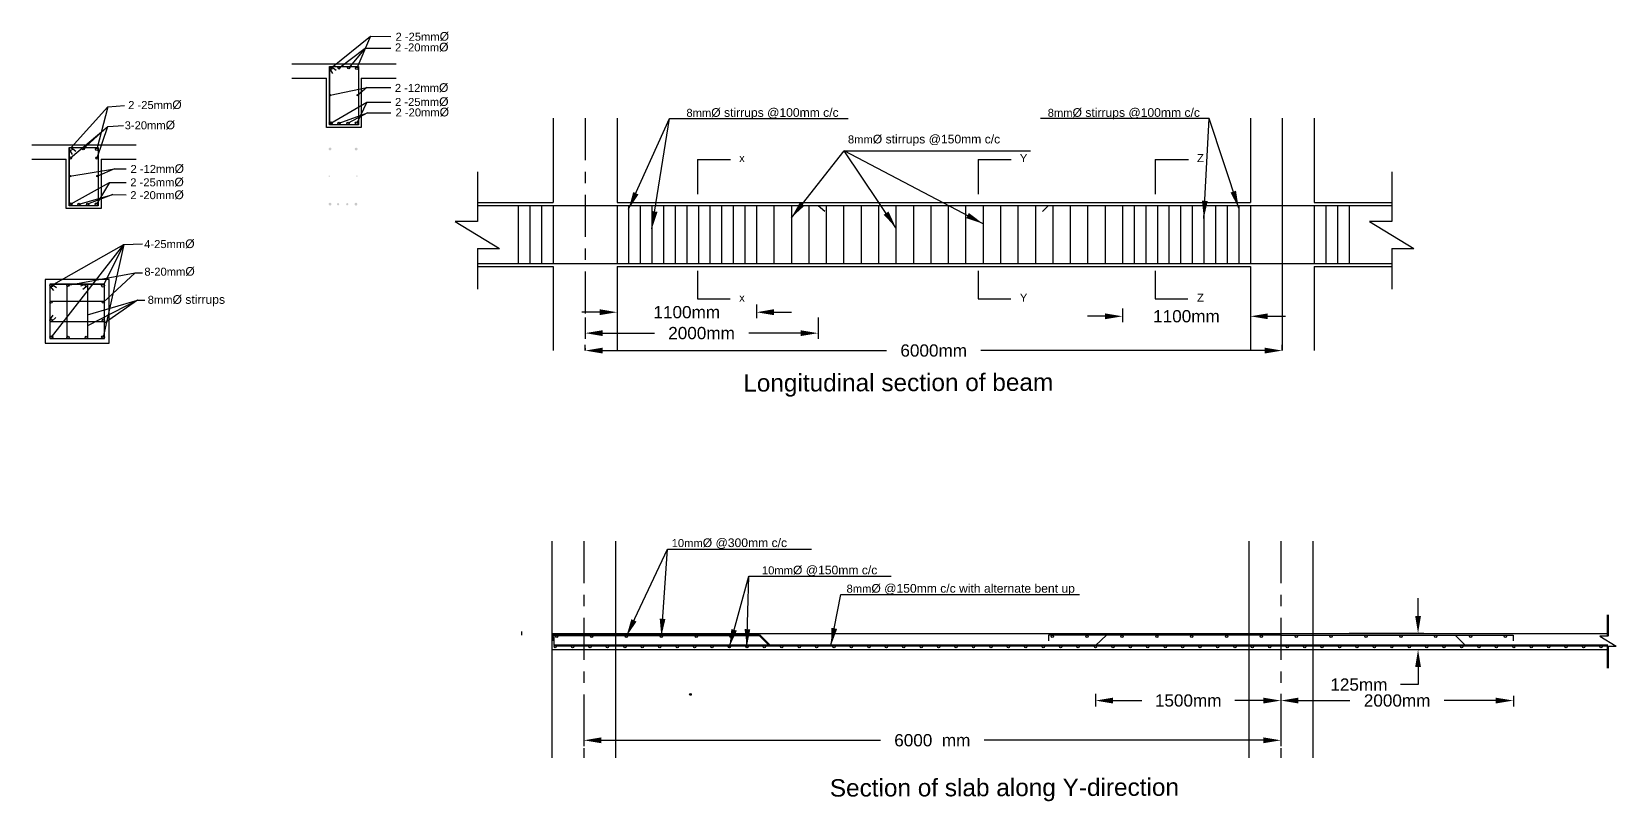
# Model space of a CAD drawing. Header units: metres. Extents: x 3 to 189, y -54 to 67.
# Drawn here: x 5.18 to 18.82, y -0.18 to 6.44 of the extents above; entities that cross this region are included whole.
import ezdxf

# ---------------------------------------------------------------- set-up
doc = ezdxf.new("R2010")
doc.units = ezdxf.units.M
doc.header["$LTSCALE"] = 0.015
doc.header["$MEASUREMENT"] = 0
doc.linetypes.add('ACAD_ISO04W100', pattern=[30, 24, -3, 0, -3])
doc.styles.get("Standard").update_dxf_attribs({"font": 'arial.ttf'})
doc.dimstyles.get("Standard").update_dxf_attribs({"dimscale": 1.005, "dimtxt": 0.105, "dimasz": 0.15, "dimexe": 0.05, "dimexo": 0.1, "dimgap": 0.125, "dimtad": 0, "dimtih": 1, "dimtoh": 1, "dimdec": 4, "dimzin": 0, "dimdsep": 46, "dimtxsty": 'Standard', "dimcen": 0.115, "dimadec": 3, "dimazin": 0, "dimtfac": 1, "dimtdec": 4, "dimtofl": 0, "dimtmove": 0, "dimatfit": 3, "dimfxl": 1, "dimfxlon": 1, "dimtolj": 1, "dimtzin": 0, "dimarcsym": 0})

# ---------------------------------------------------------------- blocks, each defined once
blk = doc.blocks.new('*D1')
at = {"color": 0, "linetype": 'Continuous', "lineweight": -2, "transparency": 16777216}
for p, q in [((9.934, 0.481), (9.934, 0.296)), ((15.934, 0.481), (15.934, 0.296)), ((10.085, 0.346), (12.488, 0.346)), ((15.783, 0.346), (13.38, 0.346))]:
    blk.add_line(p, q, dxfattribs=at)
at = {"color": 0, "linetype": 'Continuous', "transparency": 16777216}
for points in [[(10.085, 0.371), (10.085, 0.321), (9.934, 0.346)], [(15.783, 0.371), (15.783, 0.321), (15.934, 0.346)]]:
    blk.add_solid(points, dxfattribs=at)
at = {"layer": 'Defpoints', "color": 0, "linetype": 'Continuous', "transparency": 16777216}
for p in [(9.934, 0.582), (15.934, 0.582), (15.934, 0.346)]:
    blk.add_point(p, dxfattribs=at)
at = {"color": 0, "linetype": 'Continuous', "transparency": 16777216, "insert": (12.934, 0.346), "char_height": 0.10552, "width": 0.7586, "attachment_point": 5}
blk.add_mtext('\\A1;6000  mm', dxfattribs=at)
blk = doc.blocks.new('*D2')
at = {"color": 0, "linetype": 'Continuous', "lineweight": -2, "transparency": 16777216}
for p, q in [((15.934, 0.728), (15.934, 0.638)), ((16.085, 0.688), (16.528, 0.688)), ((17.783, 0.688), (17.339, 0.688)), ((17.934, 0.728), (17.934, 0.638))]:
    blk.add_line(p, q, dxfattribs=at)
at = {"color": 0, "linetype": 'Continuous', "transparency": 16777216}
for points in [[(16.085, 0.713), (16.085, 0.663), (15.934, 0.688)], [(17.783, 0.713), (17.783, 0.663), (17.934, 0.688)]]:
    blk.add_solid(points, dxfattribs=at)
at = {"layer": 'Defpoints', "color": 0, "linetype": 'Continuous', "transparency": 16777216}
for p in [(15.934, 0.829), (17.934, 0.829), (17.934, 0.688)]:
    blk.add_point(p, dxfattribs=at)
at = {"color": 0, "linetype": 'Continuous', "transparency": 16777216, "insert": (16.934, 0.688), "char_height": 0.1055, "attachment_point": 5}
blk.add_mtext('\\A1;2000mm', dxfattribs=at)
blk = doc.blocks.new('*D7')
at = {"color": 0, "linetype": 'Continuous', "lineweight": -2, "transparency": 16777216}
for p, q in [((14.338, 0.747), (14.338, 0.638)), ((14.489, 0.688), (14.736, 0.688)), ((15.783, 0.688), (15.536, 0.688)), ((15.934, 0.747), (15.934, 0.638))]:
    blk.add_line(p, q, dxfattribs=at)
at = {"color": 0, "linetype": 'Continuous', "transparency": 16777216}
for points in [[(14.489, 0.713), (14.489, 0.663), (14.338, 0.688)], [(15.783, 0.713), (15.783, 0.663), (15.934, 0.688)]]:
    blk.add_solid(points, dxfattribs=at)
at = {"layer": 'Defpoints', "color": 0, "linetype": 'Continuous', "transparency": 16777216}
for p in [(14.338, 0.848), (15.934, 0.848), (15.934, 0.688)]:
    blk.add_point(p, dxfattribs=at)
at = {"color": 0, "linetype": 'Continuous', "transparency": 16777216, "insert": (15.136, 0.688), "char_height": 0.1055, "attachment_point": 5}
blk.add_mtext('\\A1;1500mm', dxfattribs=at)
blk = doc.blocks.new('*D8')
at = {"color": 0, "linetype": 'Continuous', "lineweight": -2, "transparency": 16777216}
for p, q in [((17.114, 1.417), (17.114, 1.568)), ((16.521, 1.267), (17.164, 1.267)), ((16.521, 1.127), (17.164, 1.127)), ((17.114, 0.976), (17.114, 0.825)), ((17.114, 0.825), (16.963, 0.825))]:
    blk.add_line(p, q, dxfattribs=at)
at = {"color": 0, "linetype": 'Continuous', "transparency": 16777216}
for points in [[(17.089, 1.417), (17.139, 1.417), (17.114, 1.267)], [(17.089, 0.976), (17.139, 0.976), (17.114, 1.127)]]:
    blk.add_solid(points, dxfattribs=at)
at = {"layer": 'Defpoints', "color": 0, "linetype": 'Continuous', "transparency": 16777216}
for p in [(16.421, 1.267), (16.421, 1.127), (17.114, 1.127)]:
    blk.add_point(p, dxfattribs=at)
at = {"color": 0, "linetype": 'Continuous', "transparency": 16777216, "insert": (16.605, 0.825), "char_height": 0.1055, "attachment_point": 5}
blk.add_mtext('\\A1;125mm', dxfattribs=at)
blk = doc.blocks.new('*D9')
at = {"color": 0, "linetype": 'Continuous', "lineweight": -2, "transparency": 16777216}
for p, q in [((9.946, 3.7), (9.946, 3.75)), ((10.096, 3.7), (12.541, 3.7)), ((15.795, 3.7), (13.351, 3.7)), ((15.946, 3.7), (15.946, 3.75))]:
    blk.add_line(p, q, dxfattribs=at)
at = {"color": 0, "linetype": 'Continuous', "transparency": 16777216}
for points in [[(10.096, 3.725), (10.096, 3.675), (9.946, 3.7)], [(15.795, 3.725), (15.795, 3.675), (15.946, 3.7)]]:
    blk.add_solid(points, dxfattribs=at)
at = {"layer": 'Defpoints', "color": 0, "linetype": 'Continuous', "transparency": 16777216}
for p in [(15.946, 3.7), (9.946, 3.625), (15.946, 3.625)]:
    blk.add_point(p, dxfattribs=at)
at = {"color": 0, "linetype": 'Continuous', "transparency": 16777216, "insert": (12.946, 3.7), "char_height": 0.1055, "attachment_point": 5}
blk.add_mtext('\\A1;6000mm', dxfattribs=at)
blk = doc.blocks.new('*D10')
at = {"color": 0, "linetype": 'Continuous', "lineweight": -2, "transparency": 16777216}
for p, q in [((10.221, 4.098), (10.221, 3.98)), ((11.421, 4.098), (11.421, 3.98)), ((10.07, 4.03), (9.919, 4.03)), ((11.571, 4.03), (11.722, 4.03))]:
    blk.add_line(p, q, dxfattribs=at)
at = {"color": 0, "linetype": 'Continuous', "transparency": 16777216}
for points in [[(10.07, 4.056), (10.07, 4.005), (10.221, 4.03)], [(11.571, 4.056), (11.571, 4.005), (11.421, 4.03)]]:
    blk.add_solid(points, dxfattribs=at)
at = {"layer": 'Defpoints', "color": 0, "linetype": 'Continuous', "transparency": 16777216}
for p in [(10.221, 4.198), (11.421, 4.198), (11.421, 4.03)]:
    blk.add_point(p, dxfattribs=at)
at = {"color": 0, "linetype": 'Continuous', "transparency": 16777216, "insert": (10.821, 4.03), "char_height": 0.1055, "attachment_point": 5}
blk.add_mtext('\\A1;1100mm', dxfattribs=at)
blk = doc.blocks.new('*D11')
at = {"color": 0, "linetype": 'Continuous', "lineweight": -2, "transparency": 16777216}
for p, q in [((14.42, 3.995), (14.269, 3.995)), ((14.571, 4.062), (14.571, 3.944)), ((15.671, 4.062), (15.671, 3.944)), ((15.821, 3.995), (15.972, 3.995))]:
    blk.add_line(p, q, dxfattribs=at)
at = {"color": 0, "linetype": 'Continuous', "transparency": 16777216}
for points in [[(14.42, 4.02), (14.42, 3.97), (14.571, 3.995)], [(15.821, 4.02), (15.821, 3.97), (15.671, 3.995)]]:
    blk.add_solid(points, dxfattribs=at)
at = {"layer": 'Defpoints', "color": 0, "linetype": 'Continuous', "transparency": 16777216}
for p in [(14.571, 4.162), (15.671, 4.162), (15.671, 3.995)]:
    blk.add_point(p, dxfattribs=at)
at = {"color": 0, "linetype": 'Continuous', "transparency": 16777216, "insert": (15.121, 3.995), "char_height": 0.1055, "attachment_point": 5}
blk.add_mtext('\\A1;1100mm', dxfattribs=at)
blk = doc.blocks.new('*D12')
at = {"color": 0, "linetype": 'Continuous', "lineweight": -2, "transparency": 16777216}
for p, q in [((9.946, 3.985), (9.946, 3.8)), ((11.951, 3.985), (11.951, 3.8)), ((10.096, 3.85), (10.543, 3.85)), ((11.8, 3.85), (11.354, 3.85))]:
    blk.add_line(p, q, dxfattribs=at)
at = {"color": 0, "linetype": 'Continuous', "transparency": 16777216}
for points in [[(10.096, 3.875), (10.096, 3.825), (9.946, 3.85)], [(11.8, 3.875), (11.8, 3.825), (11.951, 3.85)]]:
    blk.add_solid(points, dxfattribs=at)
at = {"layer": 'Defpoints', "color": 0, "linetype": 'Continuous', "transparency": 16777216}
for p in [(9.946, 4.086), (11.951, 4.086), (11.951, 3.85)]:
    blk.add_point(p, dxfattribs=at)
at = {"color": 0, "linetype": 'Continuous', "transparency": 16777216, "insert": (10.948, 3.85), "char_height": 0.1055, "attachment_point": 5}
blk.add_mtext('\\A1;2000mm', dxfattribs=at)

msp = doc.modelspace()

# ---------------------------------------------------------------- hatches: boundary and pattern name
at = {"linetype": 'Continuous'}
h = msp.add_hatch(color=256, dxfattribs=at)
h.dxf.hatch_style = 1
h.paths.add_polyline_path([(5.61693, 5.43706, 1), (5.63693, 5.43706, 1)])
h.paths.add_polyline_path([(5.73124, 5.43456, 1), (5.75624, 5.43456, 1)])
h.paths.add_polyline_path([(5.75624, 5.35848, 1), (5.73624, 5.35848, 1)])
h.paths.add_polyline_path([(5.52624, 5.35772, 1), (5.50624, 5.35772, 1)])
h.paths.add_polyline_path([(5.50624, 5.20117, 1), (5.51824, 5.20117, 1)])
h.paths.add_polyline_path([(5.75522, 5.20117, 1), (5.74322, 5.20117, 1)])
h.paths.add_polyline_path([(5.53094, 4.9603, 0.8956273), (5.50624, 4.96303), (5.50624, 4.95758, 0.8956273)])
h.paths.add_polyline_path([(5.60185, 4.95981, 1), (5.58185, 4.95981, 1)])
h.paths.add_polyline_path([(5.65403, 4.95981, 1), (5.67403, 4.95981, 1)])
h.paths.add_polyline_path([(5.75444, 4.9603, 1), (5.72944, 4.9603, 1)])
h.paths.add_polyline_path([(7.74516, 6.13158, 1), (7.77016, 6.13158, 0.20513052), (7.76628, 6.14063), (7.76398, 6.14236, 0.57980132)])
h.paths.add_polyline_path([(7.81846, 6.13332, 1), (7.83846, 6.13332, 1)])
h.paths.add_polyline_path([(7.90176, 6.13408, 1), (7.92176, 6.13408, 1)])
h.paths.add_polyline_path([(7.97016, 6.13158, 1), (7.99516, 6.13158, 1)])
h.paths.add_polyline_path([(7.74516, 5.89819, 1), (7.75716, 5.89819, 1)])
h.paths.add_polyline_path([(7.98316, 5.89819, 1), (7.99516, 5.89819, 1)])
h.paths.add_polyline_path([(7.74516, 5.6546), (7.74516, 5.64408), (7.75735, 5.64483, -0.35114545)])
h.paths.add_polyline_path([(7.81881, 5.65683, 1), (7.83881, 5.65683, 1)])
h.paths.add_polyline_path([(7.89575, 5.65683, 1), (7.91575, 5.65683, 1)])
h.paths.add_polyline_path([(7.96835, 5.65733, 1), (7.99335, 5.65733, 1)])
h.paths.add_polyline_path([(7.76349, 5.43456, 0.20513052), (7.75962, 5.4436), (7.75732, 5.44534, 0.57980132), (7.73849, 5.43456, 1)])
h.paths.add_polyline_path([(7.98849, 5.43456, 1), (7.96349, 5.43456, 1)])
h.paths.add_polyline_path([(7.73849, 5.20117, 1), (7.75049, 5.20117, 1)])
h.paths.add_polyline_path([(7.97649, 5.20117, 1), (7.98849, 5.20117, 1)])
h.paths.add_polyline_path([(7.73849, 4.96303), (7.73849, 4.95758, 0.8956273), (7.76319, 4.9603, 0.8956273)])
h.paths.add_polyline_path([(7.81032, 4.95981, 1), (7.83032, 4.95981, 1)])
h.paths.add_polyline_path([(7.88913, 4.95981, 1), (7.90913, 4.95981, 1)])
h.paths.add_polyline_path([(7.96169, 4.9603, 1), (7.98669, 4.9603, 1)])
h = msp.add_hatch(color=256, dxfattribs=at)
h.dxf.hatch_style = 1
h.paths.add_polyline_path([(7.76985, 5.65733, 0.8956273), (7.74516, 5.66005), (7.74516, 5.6546, 0.8956273)])
h = msp.add_hatch(dxfattribs=at)
h.set_pattern_fill('ANSI31', color=256)
h.paths.add_polyline_path([(5.53124, 5.43456, 0.20513052), (5.52737, 5.4436), (5.52507, 5.44534, 0.57980132), (5.50624, 5.43456, 1)])
h = msp.add_hatch(dxfattribs=at)
h.set_pattern_fill('ANSI31', color=256)
h.paths.add_polyline_path([(5.63693, 5.43706, 1), (5.61693, 5.43706, 1)])
h = msp.add_hatch(color=256, dxfattribs=at)
h.dxf.hatch_style = 1
h.paths.add_polyline_path([(5.3406, 4.26002, 1), (5.3656, 4.26002, 1)])
h.paths.add_polyline_path([(5.5066, 4.26272, 1), (5.4866, 4.26272, 1)])
h.paths.add_polyline_path([(5.6426, 4.26272, 1), (5.6626, 4.26272, 1)])
h.paths.add_polyline_path([(5.78493, 4.25874, 1), (5.80993, 4.25874, 1)])
h.paths.add_polyline_path([(5.3606, 4.11672, 1), (5.3406, 4.11672, 1)])
h.paths.add_polyline_path([(5.7906, 4.11672, 1), (5.8106, 4.11672, 1)])
h.paths.add_polyline_path([(5.7906, 3.96072, 0.37255824), (5.79916, 3.95082), (5.80203, 3.95082, 0.37255824), (5.8106, 3.96072, 1)])
h.paths.add_polyline_path([(5.3606, 3.96072, 1), (5.3406, 3.96072, 0.37255824), (5.34916, 3.95082), (5.35203, 3.95082, 0.37255824)])
h.paths.add_polyline_path([(5.3406, 3.81782), (5.3406, 3.81301, 0.90758105), (5.36536, 3.81542, 0.90758105)])
h.paths.add_polyline_path([(5.78559, 3.81478, 0.33823284), (5.79481, 3.80272), (5.80138, 3.80272, 0.33823284), (5.81059, 3.81478, 1)])
h.paths.add_polyline_path([(5.6426, 3.81272, 1), (5.6626, 3.81272, 1)])
h.paths.add_polyline_path([(5.4866, 3.81272, 1), (5.5066, 3.81272, 1)])
at = {"linetype": 'ACAD_ISO04W100', "lineweight": 100}
h = msp.add_hatch(color=256, dxfattribs=at)
h.dxf.hatch_style = 1
h.paths.add_polyline_path([(9.69209, 1.24158, 1), (9.71209, 1.24158, 1)])
h.paths.add_polyline_path([(10.01209, 1.24158, 1), (9.99209, 1.24158, 1)])
h.paths.add_polyline_path([(10.31209, 1.24158, 1), (10.29209, 1.24158, 1)])
h.paths.add_polyline_path([(10.61209, 1.24158, 1), (10.59209, 1.24158, 1)])
h.paths.add_polyline_path([(9.69836, 1.15158, 1), (9.67836, 1.15158, 1)])
h.paths.add_polyline_path([(9.84836, 1.15158, 1), (9.82836, 1.15158, 1)])
h.paths.add_polyline_path([(9.99836, 1.15158, 1), (9.97836, 1.15158, 1)])
h.paths.add_polyline_path([(10.14836, 1.15158, 1), (10.12836, 1.15158, 1)])
h.paths.add_polyline_path([(10.29836, 1.15158, 1), (10.27836, 1.15158, 1)])
h.paths.add_polyline_path([(10.44836, 1.15158, 1), (10.42836, 1.15158, 1)])
h.paths.add_polyline_path([(10.59836, 1.15158, 1), (10.57836, 1.15158, 1)])
h.paths.add_polyline_path([(10.74836, 1.15158, 1), (10.72836, 1.15158, 1)])
h.paths.add_polyline_path([(10.87836, 1.15158, 1), (10.89836, 1.15158, 1)])
h.paths.add_polyline_path([(11.02836, 1.15158, 1), (11.04836, 1.15158, 1)])
h.paths.add_polyline_path([(10.91209, 1.24158, 1), (10.89209, 1.24158, 1)])
h.paths.add_polyline_path([(11.19209, 1.24158, 1), (11.21209, 1.24158, 1)])
h.paths.add_polyline_path([(11.19836, 1.15158, 1), (11.17836, 1.15158, 1)])
h.paths.add_polyline_path([(11.32836, 1.15158, 1), (11.34836, 1.15158, 1)])
h.paths.add_polyline_path([(11.49836, 1.15158, 1), (11.47836, 1.15158, 1)])
h.paths.add_polyline_path([(11.64836, 1.15158, 1), (11.62836, 1.15158, 1)])
h.paths.add_polyline_path([(11.79836, 1.15158, 1), (11.77836, 1.15158, 1)])
h.paths.add_polyline_path([(11.94836, 1.15158, 1), (11.92836, 1.15158, 1)])
h.paths.add_polyline_path([(12.09836, 1.15158, 1), (12.07836, 1.15158, 1)])
h.paths.add_polyline_path([(12.22836, 1.15158, 1), (12.24836, 1.15158, 1)])
h.paths.add_polyline_path([(12.37836, 1.15158, 1), (12.39836, 1.15158, 1)])
h.paths.add_polyline_path([(12.54836, 1.15158, 1), (12.52836, 1.15158, 1)])
h.paths.add_polyline_path([(12.67836, 1.15158, 1), (12.69836, 1.15158, 1)])
h.paths.add_polyline_path([(12.84836, 1.15158, 1), (12.82836, 1.15158, 1)])
h.paths.add_polyline_path([(12.99836, 1.15158, 1), (12.97836, 1.15158, 1)])
h.paths.add_polyline_path([(13.12836, 1.15158, 1), (13.14836, 1.15158, 1)])
h.paths.add_polyline_path([(13.27836, 1.15158, 1), (13.29836, 1.15158, 1)])
h.paths.add_polyline_path([(13.44836, 1.15158, 1), (13.42836, 1.15158, 1)])
h.paths.add_polyline_path([(13.57836, 1.15158, 1), (13.59836, 1.15158, 1)])
h.paths.add_polyline_path([(13.74836, 1.15158, 1), (13.72836, 1.15158, 1)])
h.paths.add_polyline_path([(13.89836, 1.15158, 1), (13.87836, 1.15158, 1)])
h.paths.add_polyline_path([(14.02836, 1.15158, 1), (14.04836, 1.15158, 1)])
h.paths.add_polyline_path([(14.17836, 1.15158, 1), (14.19836, 1.15158, 1)])
h.paths.add_polyline_path([(14.34836, 1.15158, 1), (14.32836, 1.15158, 1)])
h.paths.add_polyline_path([(14.47836, 1.15158, 1), (14.49836, 1.15158, 1)])
h.paths.add_polyline_path([(13.95616, 1.24158, 1), (13.97616, 1.24158, 1)])
h.paths.add_polyline_path([(14.27616, 1.24158, 1), (14.25616, 1.24158, 1)])
h.paths.add_polyline_path([(14.57616, 1.24158, 1), (14.55616, 1.24158, 1)])
h.paths.add_polyline_path([(14.64836, 1.15158, 1), (14.62836, 1.15158, 1)])
h.paths.add_polyline_path([(14.79836, 1.15158, 1), (14.77836, 1.15158, 1)])
h.paths.add_polyline_path([(14.87616, 1.24158, 1), (14.85616, 1.24158, 1)])
h.paths.add_polyline_path([(14.94836, 1.15158, 1), (14.92836, 1.15158, 1)])
h.paths.add_polyline_path([(15.07836, 1.15158, 1), (15.09836, 1.15158, 1)])
h.paths.add_polyline_path([(15.22836, 1.15158, 1), (15.24836, 1.15158, 1)])
h.paths.add_polyline_path([(15.39836, 1.15158, 1), (15.37836, 1.15158, 1)])
h.paths.add_polyline_path([(15.54836, 1.15158, 1), (15.52836, 1.15158, 1)])
h.paths.add_polyline_path([(15.67836, 1.15158, 1), (15.69836, 1.15158, 1)])
h.paths.add_polyline_path([(15.82836, 1.15158, 1), (15.84836, 1.15158, 1)])
h.paths.add_polyline_path([(15.97836, 1.15158, 1), (15.99836, 1.15158, 1)])
h.paths.add_polyline_path([(16.12836, 1.15158, 1), (16.14836, 1.15158, 1)])
h.paths.add_polyline_path([(16.27836, 1.15158, 1), (16.29836, 1.15158, 1)])
h.paths.add_polyline_path([(16.42836, 1.15158, 1), (16.44836, 1.15158, 1)])
h.paths.add_polyline_path([(16.57836, 1.15158, 1), (16.59836, 1.15158, 1)])
h.paths.add_polyline_path([(16.72836, 1.15158, 1), (16.74836, 1.15158, 1)])
h.paths.add_polyline_path([(16.87836, 1.15158, 1), (16.89836, 1.15158, 1)])
h.paths.add_polyline_path([(17.02836, 1.15158, 1), (17.04836, 1.15158, 1)])
h.paths.add_polyline_path([(17.19836, 1.15158, 1), (17.17836, 1.15158, 1)])
h.paths.add_polyline_path([(17.34836, 1.15158, 1), (17.32836, 1.15158, 1)])
h.paths.add_polyline_path([(17.49836, 1.15158, 1), (17.47836, 1.15158, 1)])
h.paths.add_polyline_path([(17.62836, 1.15158, 1), (17.64836, 1.15158, 1)])
h.paths.add_polyline_path([(17.79836, 1.15158, 1), (17.77836, 1.15158, 1)])
h.paths.add_polyline_path([(17.92836, 1.15158, 1), (17.94836, 1.15158, 1)])
h.paths.add_polyline_path([(18.09836, 1.15158, 1), (18.07836, 1.15158, 1)])
h.paths.add_polyline_path([(18.22836, 1.15158, 1), (18.24836, 1.15158, 1)])
h.paths.add_polyline_path([(18.39836, 1.15158, 1), (18.37836, 1.15158, 1)])
h.paths.add_polyline_path([(18.54836, 1.15158, 1), (18.52836, 1.15158, 1)])
h.paths.add_polyline_path([(18.69836, 1.15158, 1), (18.67836, 1.15158, 1)])
h.paths.add_polyline_path([(17.87616, 1.24158, 1), (17.85616, 1.24158, 1)])
h.paths.add_polyline_path([(17.55616, 1.24158, 1), (17.57616, 1.24158, 1)])
h.paths.add_polyline_path([(17.27616, 1.24158, 1), (17.25616, 1.24158, 1)])
h.paths.add_polyline_path([(16.97616, 1.24158, 1), (16.95616, 1.24158, 1)])
h.paths.add_polyline_path([(16.65616, 1.24158, 1), (16.67616, 1.24158, 1)])
h.paths.add_polyline_path([(16.37616, 1.24158, 1), (16.35616, 1.24158, 1)])
h.paths.add_polyline_path([(16.07616, 1.24158, 1), (16.05616, 1.24158, 1)])
h.paths.add_polyline_path([(15.75616, 1.24158, 1), (15.77616, 1.24158, 1)])
h.paths.add_polyline_path([(15.47616, 1.24158, 1), (15.45616, 1.24158, 1)])
h.paths.add_polyline_path([(15.17616, 1.24158, 1), (15.15616, 1.24158, 1)])

# ---------------------------------------------------------------- linework, layer by layer
at = {"linetype": 'Continuous'}
for p, q in [((7.75766, 6.13158), (8.0978, 6.40617)), ((7.82846, 6.13332), (8.0519, 6.3016)), ((8.0519, 6.3016), (7.91176, 6.13408)), ((8.0978, 6.40617), (7.98266, 6.13158)), ((8.0519, 6.3016), (8.27416, 6.30343)), ((8.0978, 6.40617), (8.27416, 6.4025)), ((7.75116, 5.89819), (8.06781, 5.96464)), ((8.06781, 5.96464), (7.98916, 5.89819)), ((8.06781, 5.96464), (8.27416, 5.96464)), ((5.52279, 5.44706), (5.8374, 5.79727)), ((5.8374, 5.79727), (5.74374, 5.43456)), ((5.8374, 5.79727), (5.98266, 5.80928)), ((7.75735, 5.65733), (8.06875, 5.83864)), ((7.82881, 5.65683), (8.07251, 5.74662)), ((8.07251, 5.74662), (7.90575, 5.65683)), ((8.06875, 5.83864), (7.98085, 5.65733)), ((8.06875, 5.83864), (8.27416, 5.83864)), ((8.07251, 5.74662), (8.27416, 5.74662)), ((5.51624, 5.35772), (5.8374, 5.62949)), ((5.8374, 5.62949), (5.62693, 5.43706)), ((5.74624, 5.35848), (5.8374, 5.62949)), ((5.8374, 5.62949), (5.97407, 5.63753)), ((10.91247, 5.34557), (10.91247, 5.04755)), ((10.91247, 5.34557), (11.198, 5.34557)), ((13.32794, 5.34557), (13.32794, 5.04755)), ((13.32794, 5.34557), (13.61347, 5.34557)), ((14.85285, 5.34557), (14.85285, 5.04755)), ((14.85285, 5.34557), (15.13838, 5.34557)), ((5.51224, 5.20117), (5.89629, 5.26296)), ((5.89629, 5.26296), (5.74922, 5.20117)), ((5.89629, 5.26296), (5.99636, 5.26296)), ((9.01947, 5.23898), (9.01947, 4.80993)), ((16.887, 5.23898), (16.887, 4.80993)), ((5.51844, 4.9603), (5.85302, 5.1461)), ((5.85302, 5.1461), (5.74194, 4.9603)), ((5.85302, 5.1461), (5.9969, 5.1461)), ((5.59185, 4.95981), (5.88203, 5.04404)), ((5.88203, 5.04404), (5.66403, 4.95981)), ((5.88203, 5.04404), (5.99555, 5.03998)), ((9.01947, 4.97471), (9.67074, 4.97471)), ((9.01947, 4.94971), (16.887, 4.94971)), ((10.22074, 4.97471), (15.67074, 4.97471)), ((10.22074, 4.94971), (10.22074, 4.44971)), ((10.32074, 4.94971), (10.32074, 4.44971)), ((10.42074, 4.94971), (10.42074, 4.44971)), ((10.52074, 4.94971), (10.52074, 4.44971)), ((10.62074, 4.94971), (10.62074, 4.44971)), ((10.72074, 4.94971), (10.72074, 4.44971)), ((10.82074, 4.94971), (10.82074, 4.44971)), ((10.92074, 4.94971), (10.92074, 4.44971)), ((11.02074, 4.94971), (11.02074, 4.44971)), ((11.12074, 4.94971), (11.12074, 4.44971)), ((11.22074, 4.94971), (11.22074, 4.44971)), ((11.32074, 4.94971), (11.32074, 4.44971)), ((11.95072, 4.94971), (12.00844, 4.90048)), ((13.93421, 4.94971), (13.88089, 4.89748)), ((16.22074, 4.97471), (16.887, 4.97471)), ((9.01947, 4.80993), (8.82811, 4.80993)), ((8.82811, 4.80993), (9.21047, 4.57714)), ((16.887, 4.80993), (16.69563, 4.80993)), ((16.69563, 4.80993), (17.078, 4.57714)), ((5.35286, 3.81542), (5.97522, 4.61401)), ((5.3531, 4.26002), (5.97522, 4.61401)), ((5.97522, 4.61401), (5.79743, 4.25874)), ((5.97522, 4.61401), (5.79809, 3.81478)), ((5.97522, 4.61401), (6.13829, 4.61888)), ((9.01947, 4.57714), (9.01947, 4.22799)), ((9.01947, 4.57714), (9.21047, 4.57714)), ((16.887, 4.57714), (17.078, 4.57714)), ((16.887, 4.57714), (16.887, 4.22799)), ((5.4966, 4.26272), (6.0728, 4.36962)), ((6.0728, 4.36962), (5.8006, 4.11672)), ((6.0728, 4.36962), (6.13829, 4.36962)), ((9.01947, 4.44971), (16.887, 4.44971)), ((9.01947, 4.42471), (9.67074, 4.42471)), ((10.22074, 4.42471), (15.67074, 4.42471)), ((10.91247, 4.38533), (10.91247, 4.14641)), ((13.32794, 4.38533), (13.32794, 4.14641)), ((14.85285, 4.38533), (14.85285, 4.14641)), ((16.22074, 4.42471), (16.887, 4.42471)), ((5.4866, 4.27272), (5.4866, 3.80272)), ((5.65025, 4.27272), (5.60359, 4.25487)), ((5.6626, 4.25812), (5.62483, 4.22513)), ((5.6626, 4.27272), (5.6626, 3.80272)), ((5.3406, 4.12672), (5.8106, 4.12672)), ((5.6626, 4.00895), (6.09446, 4.13263)), ((6.09446, 4.13263), (5.6626, 3.91247)), ((6.09446, 4.13263), (5.8106, 3.93473)), ((6.09446, 4.13263), (6.15759, 4.13263)), ((10.91247, 4.14641), (11.19354, 4.14641)), ((13.32794, 4.14641), (13.60901, 4.14641)), ((14.85285, 4.14641), (15.13392, 4.14641)), ((5.3406, 3.96377), (5.36847, 4.00571)), ((5.35475, 3.95082), (5.39252, 3.9839)), ((5.3406, 3.95082), (5.8106, 3.95082)), ((9.65885, 2.0594), (9.65885, 0.19387)), ((10.20885, 2.0594), (10.20885, 0.19387)), ((10.20885, 2.0594), (10.20885, 2.0594)), ((10.20885, 2.0594), (10.20885, 1.12658)), ((15.65885, 2.0594), (15.65885, 0.19387)), ((16.20885, 2.0594), (16.20885, 0.19387)), ((9.65885, 1.26658), (18.74819, 1.26658)), ((18.74819, 1.24118), (18.67725, 1.24118)), ((18.67725, 1.24118), (18.82015, 1.15667)), ((9.65885, 1.12658), (18.74819, 1.12658)), ((14.33836, 1.16158), (15.93385, 1.16158)), ((18.74819, 1.15667), (18.82015, 1.15667))]:
    msp.add_line(p, q, dxfattribs=at)
for p, q in [((7.42245, 6.16908), (8.32092, 6.16908)), ((7.74516, 6.14408), (7.74516, 5.64408)), ((7.7617, 6.14408), (7.80237, 6.11341)), ((7.42245, 6.04408), (7.72016, 6.04408)), ((7.74516, 6.12748), (7.77131, 6.08493)), ((8.02016, 6.04408), (8.32092, 6.04408)), ((9.67074, 5.69971), (9.67074, 4.97471)), ((10.22074, 5.69971), (10.22074, 4.97471)), ((15.67074, 5.69971), (15.67074, 4.97471)), ((15.94574, 5.69971), (15.94574, 3.69971)), ((16.22074, 5.69971), (16.22074, 4.97471)), ((5.18354, 5.47206), (6.08201, 5.47206)), ((5.18354, 5.34706), (5.48124, 5.34706)), ((5.50624, 5.44706), (5.50624, 4.94706)), ((5.50624, 5.43046), (5.5324, 5.38791)), ((5.52279, 5.44706), (5.56345, 5.41639)), ((5.78124, 5.34706), (6.08201, 5.34706)), ((9.37074, 4.94971), (9.37074, 4.44971)), ((9.47074, 4.94971), (9.47074, 4.44971)), ((9.57074, 4.94971), (9.57074, 4.44971)), ((9.67074, 4.94971), (9.67074, 4.44971)), ((9.67074, 4.94971), (9.67074, 4.44971)), ((10.22074, 4.94971), (10.22074, 4.44971)), ((10.22074, 4.94971), (11.24614, 4.94971)), ((11.42074, 4.94971), (11.42074, 4.44971)), ((11.57074, 4.94971), (11.57074, 4.44971)), ((11.72074, 4.94971), (11.72074, 4.44971)), ((11.87074, 4.94971), (11.87074, 4.44971)), ((12.02074, 4.94971), (12.02074, 4.44971)), ((12.02074, 4.94971), (12.02074, 4.44971)), ((12.02074, 4.94971), (12.02074, 4.44971)), ((12.17074, 4.94971), (12.17074, 4.44971)), ((12.32074, 4.94971), (12.32074, 4.44971)), ((12.47074, 4.94971), (12.47074, 4.44971)), ((12.62074, 4.94971), (12.62074, 4.44971)), ((12.77074, 4.94971), (12.77074, 4.44971)), ((12.92074, 4.94971), (12.92074, 4.44971)), ((13.07074, 4.94971), (13.07074, 4.44971)), ((13.22074, 4.94971), (13.22074, 4.44971)), ((13.37074, 4.94971), (13.37074, 4.44971)), ((13.52074, 4.94971), (13.52074, 4.44971)), ((13.67074, 4.94971), (13.67074, 4.44971)), ((13.82074, 4.94971), (13.82074, 4.44971)), ((13.97074, 4.94971), (13.97074, 4.44971)), ((14.12074, 4.94971), (14.12074, 4.44971)), ((14.27074, 4.94971), (14.27074, 4.44971)), ((14.42074, 4.94971), (14.42074, 4.44971)), ((14.57074, 4.94971), (14.57074, 4.44971)), ((14.67074, 4.94971), (14.67074, 4.44971)), ((14.77074, 4.94971), (14.77074, 4.44971)), ((14.77074, 4.94971), (14.77074, 4.44971)), ((14.87074, 4.94971), (14.87074, 4.44971)), ((14.97074, 4.94971), (14.97074, 4.44971)), ((15.07074, 4.94971), (15.07074, 4.44971)), ((15.17074, 4.94971), (15.17074, 4.44971)), ((15.27074, 4.94971), (15.27074, 4.44971)), ((15.37074, 4.94971), (15.37074, 4.44971)), ((15.47074, 4.94971), (15.47074, 4.44971)), ((15.57074, 4.94971), (15.57074, 4.44971)), ((15.67074, 4.94971), (15.67074, 4.44971)), ((16.22074, 4.94971), (16.22074, 4.44971)), ((16.32074, 4.94971), (16.32074, 4.44971)), ((16.42074, 4.94971), (16.42074, 4.44971)), ((16.52074, 4.94971), (16.52074, 4.44971)), ((9.67074, 4.42471), (9.67074, 3.69971)), ((10.22074, 4.42471), (10.22074, 3.69971)), ((15.67074, 4.42471), (15.67074, 3.69971)), ((16.22074, 4.42471), (16.22074, 3.69971)), ((5.3406, 4.27272), (5.8106, 4.27272)), ((5.3406, 4.25484), (5.37247, 4.21643)), ((5.35705, 4.27272), (5.39762, 4.24196)), ((9.40209, 1.25158), (9.40209, 1.2826)), ((9.66808, 1.25158), (9.66808, 1.20196)), ((9.67862, 1.16158), (9.67862, 1.23575)), ((15.93385, 1.25158), (13.93385, 1.25158)), ((13.93385, 1.25158), (13.93385, 1.20196)), ((14.43385, 1.25158), (14.33836, 1.16158)), ((15.93385, 1.25158), (17.93385, 1.25158)), ((15.93385, 1.25158), (17.43385, 1.25158)), ((17.43385, 1.25158), (17.52133, 1.16158)), ((17.93385, 1.25158), (17.93385, 1.20196))]:
    msp.add_line(p, q)
at = {"linetype": 'ACAD_ISO04W100'}
for p, q in [((9.94574, 5.69971), (9.94574, 3.69971)), ((9.93385, 2.0594), (9.93385, 0.19387)), ((15.93385, 2.0594), (15.93385, 0.19387))]:
    msp.add_line(p, q, dxfattribs=at)
at = {"linetype": 'Continuous', "lineweight": 100}
for p, q in [((18.74819, 1.42578), (18.74819, 1.24118)), ((18.74819, 1.15667), (18.74819, 0.96553))]:
    msp.add_line(p, q, dxfattribs=at)
at = {"linetype": 'Continuous', "lineweight": 50}
for p, q in [((9.66808, 1.25158), (11.44562, 1.25158)), ((11.44562, 1.25158), (11.53474, 1.16158)), ((9.67862, 1.16158), (18.74819, 1.16158))]:
    msp.add_line(p, q, dxfattribs=at)
for points in [[(7.74516, 6.14408), (7.99516, 6.14408), (7.99516, 5.64408), (7.74516, 5.64408)], [(5.50624, 5.44706), (5.75624, 5.44706), (5.75624, 4.94706), (5.50624, 4.94706)], [(5.3006, 3.76272), (5.8506, 3.76272), (5.8506, 4.31272), (5.3006, 4.31272)], [(5.3406, 3.80272), (5.8106, 3.80272), (5.8106, 4.27272), (5.3406, 4.27272)]]:
    msp.add_lwpolyline(points, close=True)
for points in [[(8.02016, 6.04408), (8.02016, 5.61908), (7.72016, 5.61908), (7.72016, 6.04408)], [(5.78124, 5.34706), (5.78124, 4.92206), (5.48124, 4.92206), (5.48124, 5.34706)]]:
    msp.add_lwpolyline(points)
for centre, radius in [((7.75766, 6.13158), 0.0125), ((7.82846, 6.13332), 0.01), ((7.91176, 6.13408), 0.01), ((7.98266, 6.13158), 0.0125), ((7.75735, 5.65733), 0.0125), ((7.82881, 5.65683), 0.01), ((7.90575, 5.65683), 0.01), ((7.98085, 5.65733), 0.0125), ((5.51874, 5.43456), 0.0125), ((5.51624, 5.35772), 0.01), ((5.62693, 5.43706), 0.01), ((5.74374, 5.43456), 0.0125), ((5.74624, 5.35848), 0.01), ((5.51844, 4.9603), 0.0125), ((5.59185, 4.95981), 0.01), ((5.66403, 4.95981), 0.01), ((5.74194, 4.9603), 0.0125), ((5.3531, 4.26002), 0.0125), ((5.4966, 4.26272), 0.01), ((5.6526, 4.26272), 0.01), ((5.79743, 4.25874), 0.0125), ((5.3506, 4.11672), 0.01), ((5.8006, 4.11672), 0.01), ((5.3506, 3.96072), 0.01), ((5.8006, 3.96072), 0.01), ((5.35286, 3.81542), 0.0125), ((5.4966, 3.81272), 0.01), ((5.6526, 3.81272), 0.01), ((5.79809, 3.81478), 0.0125)]:
    msp.add_circle(centre, radius)
at = {"linetype": 'Continuous'}
for centre, radius in [((7.75116, 5.89819), 0.006), ((7.98916, 5.89819), 0.006), ((5.51224, 5.20117), 0.006), ((5.74922, 5.20117), 0.006), ((9.70209, 1.24158), 0.01), ((10.00209, 1.24158), 0.01), ((10.30209, 1.24158), 0.01), ((10.60209, 1.24158), 0.01), ((10.90209, 1.24158), 0.01), ((11.20209, 1.24158), 0.01), ((13.96616, 1.24158), 0.01), ((14.26616, 1.24158), 0.01), ((14.56616, 1.24158), 0.01), ((14.86616, 1.24158), 0.01), ((15.16616, 1.24158), 0.01), ((15.46616, 1.24158), 0.01), ((15.76616, 1.24158), 0.01), ((16.06616, 1.24158), 0.01), ((16.36616, 1.24158), 0.01), ((16.66616, 1.24158), 0.01), ((16.96616, 1.24158), 0.01), ((17.26616, 1.24158), 0.01), ((17.56616, 1.24158), 0.01), ((17.86616, 1.24158), 0.01), ((9.68836, 1.15158), 0.01), ((9.83836, 1.15158), 0.01), ((9.98836, 1.15158), 0.01), ((10.13836, 1.15158), 0.01), ((10.28836, 1.15158), 0.01), ((10.43836, 1.15158), 0.01), ((10.58836, 1.15158), 0.01), ((10.73836, 1.15158), 0.01), ((10.88836, 1.15158), 0.01), ((11.03836, 1.15158), 0.01), ((11.18836, 1.15158), 0.01), ((11.33836, 1.15158), 0.01), ((11.48836, 1.15158), 0.01), ((11.63836, 1.15158), 0.01), ((11.78836, 1.15158), 0.01), ((11.93836, 1.15158), 0.01), ((12.08836, 1.15158), 0.01), ((12.23836, 1.15158), 0.01), ((12.38836, 1.15158), 0.01), ((12.53836, 1.15158), 0.01), ((12.68836, 1.15158), 0.01), ((12.83836, 1.15158), 0.01), ((12.98836, 1.15158), 0.01), ((13.13836, 1.15158), 0.01), ((13.28836, 1.15158), 0.01), ((13.43836, 1.15158), 0.01), ((13.58836, 1.15158), 0.01), ((13.73836, 1.15158), 0.01), ((13.88836, 1.15158), 0.01), ((14.03836, 1.15158), 0.01), ((14.18836, 1.15158), 0.01), ((14.33836, 1.15158), 0.01), ((14.48836, 1.15158), 0.01), ((14.63836, 1.15158), 0.01), ((14.78836, 1.15158), 0.01), ((14.93836, 1.15158), 0.01), ((15.08836, 1.15158), 0.01), ((15.23836, 1.15158), 0.01), ((15.38836, 1.15158), 0.01), ((15.53836, 1.15158), 0.01), ((15.68836, 1.15158), 0.01), ((15.83836, 1.15158), 0.01), ((15.98836, 1.15158), 0.01), ((16.13836, 1.15158), 0.01), ((16.28836, 1.15158), 0.01), ((16.43836, 1.15158), 0.01), ((16.58836, 1.15158), 0.01), ((16.73836, 1.15158), 0.01), ((16.88836, 1.15158), 0.01), ((17.03836, 1.15158), 0.01), ((17.18836, 1.15158), 0.01), ((17.33836, 1.15158), 0.01), ((17.48836, 1.15158), 0.01), ((17.63836, 1.15158), 0.01), ((17.78836, 1.15158), 0.01), ((17.93836, 1.15158), 0.01), ((18.08836, 1.15158), 0.01), ((18.23836, 1.15158), 0.01), ((18.38836, 1.15158), 0.01), ((18.53836, 1.15158), 0.01), ((18.68836, 1.15158), 0.01), ((10.85183, 0.74143), 0.008)]:
    msp.add_circle(centre, radius, dxfattribs=at)

# ---------------------------------------------------------------- texts
for s, p in [('Longitudinal section of beam', (11.30728, 3.34685)), ('Section of slab along Y-direction', (12.05204, -0.13862))]:
    msp.add_text(s, height=0.15, rotation=0.15, dxfattribs=at).set_placement(p)
at = {"linetype": 'Continuous', "attachment_point": 1}
for s, width, insert, char_height in [('2 -25mm{\\H1.08333x;Ø}', 0.5912094, (8.31482, 6.44141), 0.0688756), ('2 -20mm{\\H1.08333x;Ø}', 0.5912094, (8.31013, 6.3493), 0.0688756), ('2 -12mm{\\H1.08333x;Ø}', 0.5912094, (8.30918, 6.00082), 0.0688756), ('2 -25mm{\\H1.08333x;Ø}', 0.5912094, (8.31013, 5.87992), 0.0688756), ('2 -25mm{\\H1.08333x;Ø}', 0.5912094, (6.01386, 5.85327), 0.0688756), ('2 -20mm{\\H1.08333x;Ø}', 0.5912094, (8.31482, 5.78998), 0.0688756), ('8mm{\\H1.08333x;Ø stirrups @100mm c/c}', 1.5543828, (10.81783, 5.78619), 0.0688756), ('8mm{\\H1.08333x;Ø stirrups @100mm c/c}', 1.5543828, (13.92708, 5.78619), 0.0688756), ('3-20mm{\\H1.08333x;Ø}', 0.5912094, (5.98372, 5.67892), 0.0688756), ('8mm{\\H1.08333x;Ø stirrups @150mm c/c}', 1.5543828, (12.20799, 5.55749), 0.0688756), ('x', 0.0738809, (11.27189, 5.39107), 0.06888), ('Y', 0.0738809, (13.68735, 5.39107), 0.06888), ('Z', 0.0738809, (15.21226, 5.39107), 0.06888), ('2 -25mm{\\H1.08333x;Ø}', 0.5912094, (6.03193, 5.18812), 0.0688756), ('2 -12mm{\\H1.08333x;Ø}', 0.5912094, (6.03395, 5.30344), 0.0688756), ('2 -20mm{\\H1.08333x;Ø}', 0.5912094, (6.03231, 5.07775), 0.0688756), ('4-25mm{\\H1.08333x;Ø}', 0.5912094, (6.15179, 4.6568), 0.0688756), ('8-20mm{\\H1.08333x;Ø}', 0.5912094, (6.15305, 4.41906), 0.0688756), ('8mm{\\H1.08333x;Ø stirrups}', 0.7785152, (6.182, 4.17709), 0.0688756), ('x', 0.0738809, (11.27189, 4.18986), 0.06888), ('Y', 0.0738809, (13.68735, 4.18986), 0.06888), ('Z', 0.0738809, (15.21226, 4.18986), 0.06888), ('10mm{\\H1.08333x;Ø @300mm c/c}', 1.2323518, (10.69112, 2.08362), 0.0688756), ('10mm{\\H1.08333x;Ø @150mm c/c}', 1.2323518, (11.46776, 1.84889), 0.0688756), ('8mm{\\H1.08333x;Ø @150mm c/c with alternate bent up}', 2.0610792, (12.19594, 1.69103), 0.0688756)]:
    msp.add_mtext_dynamic_manual_height_columns(s, width=width, gutter_width=0.34438, heights=[0], dxfattribs=dict(at, insert=insert, char_height=char_height))

# ---------------------------------------------------------------- dimensions: what is measured, and where the dimension line sits
at = {"linetype": 'Continuous'}
for base, p1, p2, text, override, picture, middle in [((11.42074, 4.03039), (10.22074, 4.19848), (11.42074, 4.19848), '1100mm', {"dimpost": 'm'}, '*D10', (10.82074, 4.03039)), ((15.67074, 3.99468), (14.57074, 4.16202), (15.67074, 4.16202), '1100mm', {"dimpost": 'm'}, '*D11', (15.12074, 3.99468)), ((11.95072, 3.85004), (9.94574, 4.08565), (11.95072, 4.08565), '2000mm', {"dimpost": 'm'}, '*D12', (10.94823, 3.85004)), ((15.94574, 3.69971), (9.94574, 3.62473), (15.94574, 3.62473), '6000mm', {"dimpost": 'm'}, '*D9', (12.94574, 3.69971)), ((15.93385, 0.688), (14.33836, 0.84774), (15.93385, 0.84774), '1500mm', {"dimpost": 'm'}, '*D7', (15.13611, 0.688)), ((17.93385, 0.688), (15.93385, 0.82891), (17.93385, 0.82891), '2000mm', {"dimpost": 'm'}, '*D2', (16.93385, 0.688)), ((15.93385, 0.34599), (9.93385, 0.58184), (15.93385, 0.58184), '6000  mm', {"dimpost": 'm', "dimtxsty": 'Standard'}, '*D1', (12.93385, 0.34599))]:
    dim = msp.add_linear_dim(base=base, p1=p1, p2=p2, text=text, dimstyle='Standard', override=override, dxfattribs=at)
    dim.commit()
    dim.dimension.update_dxf_attribs({"geometry": picture, "text_midpoint": middle})
dim = msp.add_linear_dim(base=(17.11407, 1.12658), p1=(16.42083, 1.26658), p2=(16.42083, 1.12658), angle=90, text='125mm', dimstyle='Standard', override={"dimpost": 'm'}, dxfattribs=at)
dim.commit()
dim.dimension.update_dxf_attribs({"geometry": '*D8', "text_midpoint": (16.60469, 0.82508)})

# ---------------------------------------------------------------- leaders
for points in [[(10.32074, 4.91662), (10.67188, 5.69753), (12.20905, 5.69753)], [(10.52074, 4.74878), (10.67188, 5.69753)], [(15.57074, 4.92504), (15.31762, 5.69753), (13.8646, 5.69753)], [(15.27074, 4.83783), (15.31762, 5.69753)], [(11.72074, 4.84344), (12.1764, 5.41834), (13.77795, 5.41834)], [(12.62074, 4.75763), (12.1764, 5.41834)], [(13.37074, 4.79196), (12.1764, 5.41834)], [(10.30209, 1.24158), (10.65436, 1.99185), (11.89545, 1.99185)], [(10.60209, 1.24158), (10.65436, 1.99185)], [(11.18836, 1.15158), (11.35538, 1.75839), (12.57902, 1.75839)], [(11.33836, 1.15158), (11.35538, 1.75839)], [(12.06186, 1.16158), (12.14764, 1.60053), (14.19992, 1.60053)]]:
    msp.add_leader(points, dimstyle='Standard', override={"dimgap": 0.125, "dimtad": 0}, dxfattribs=at)

doc.saveas('drawing.dxf')
